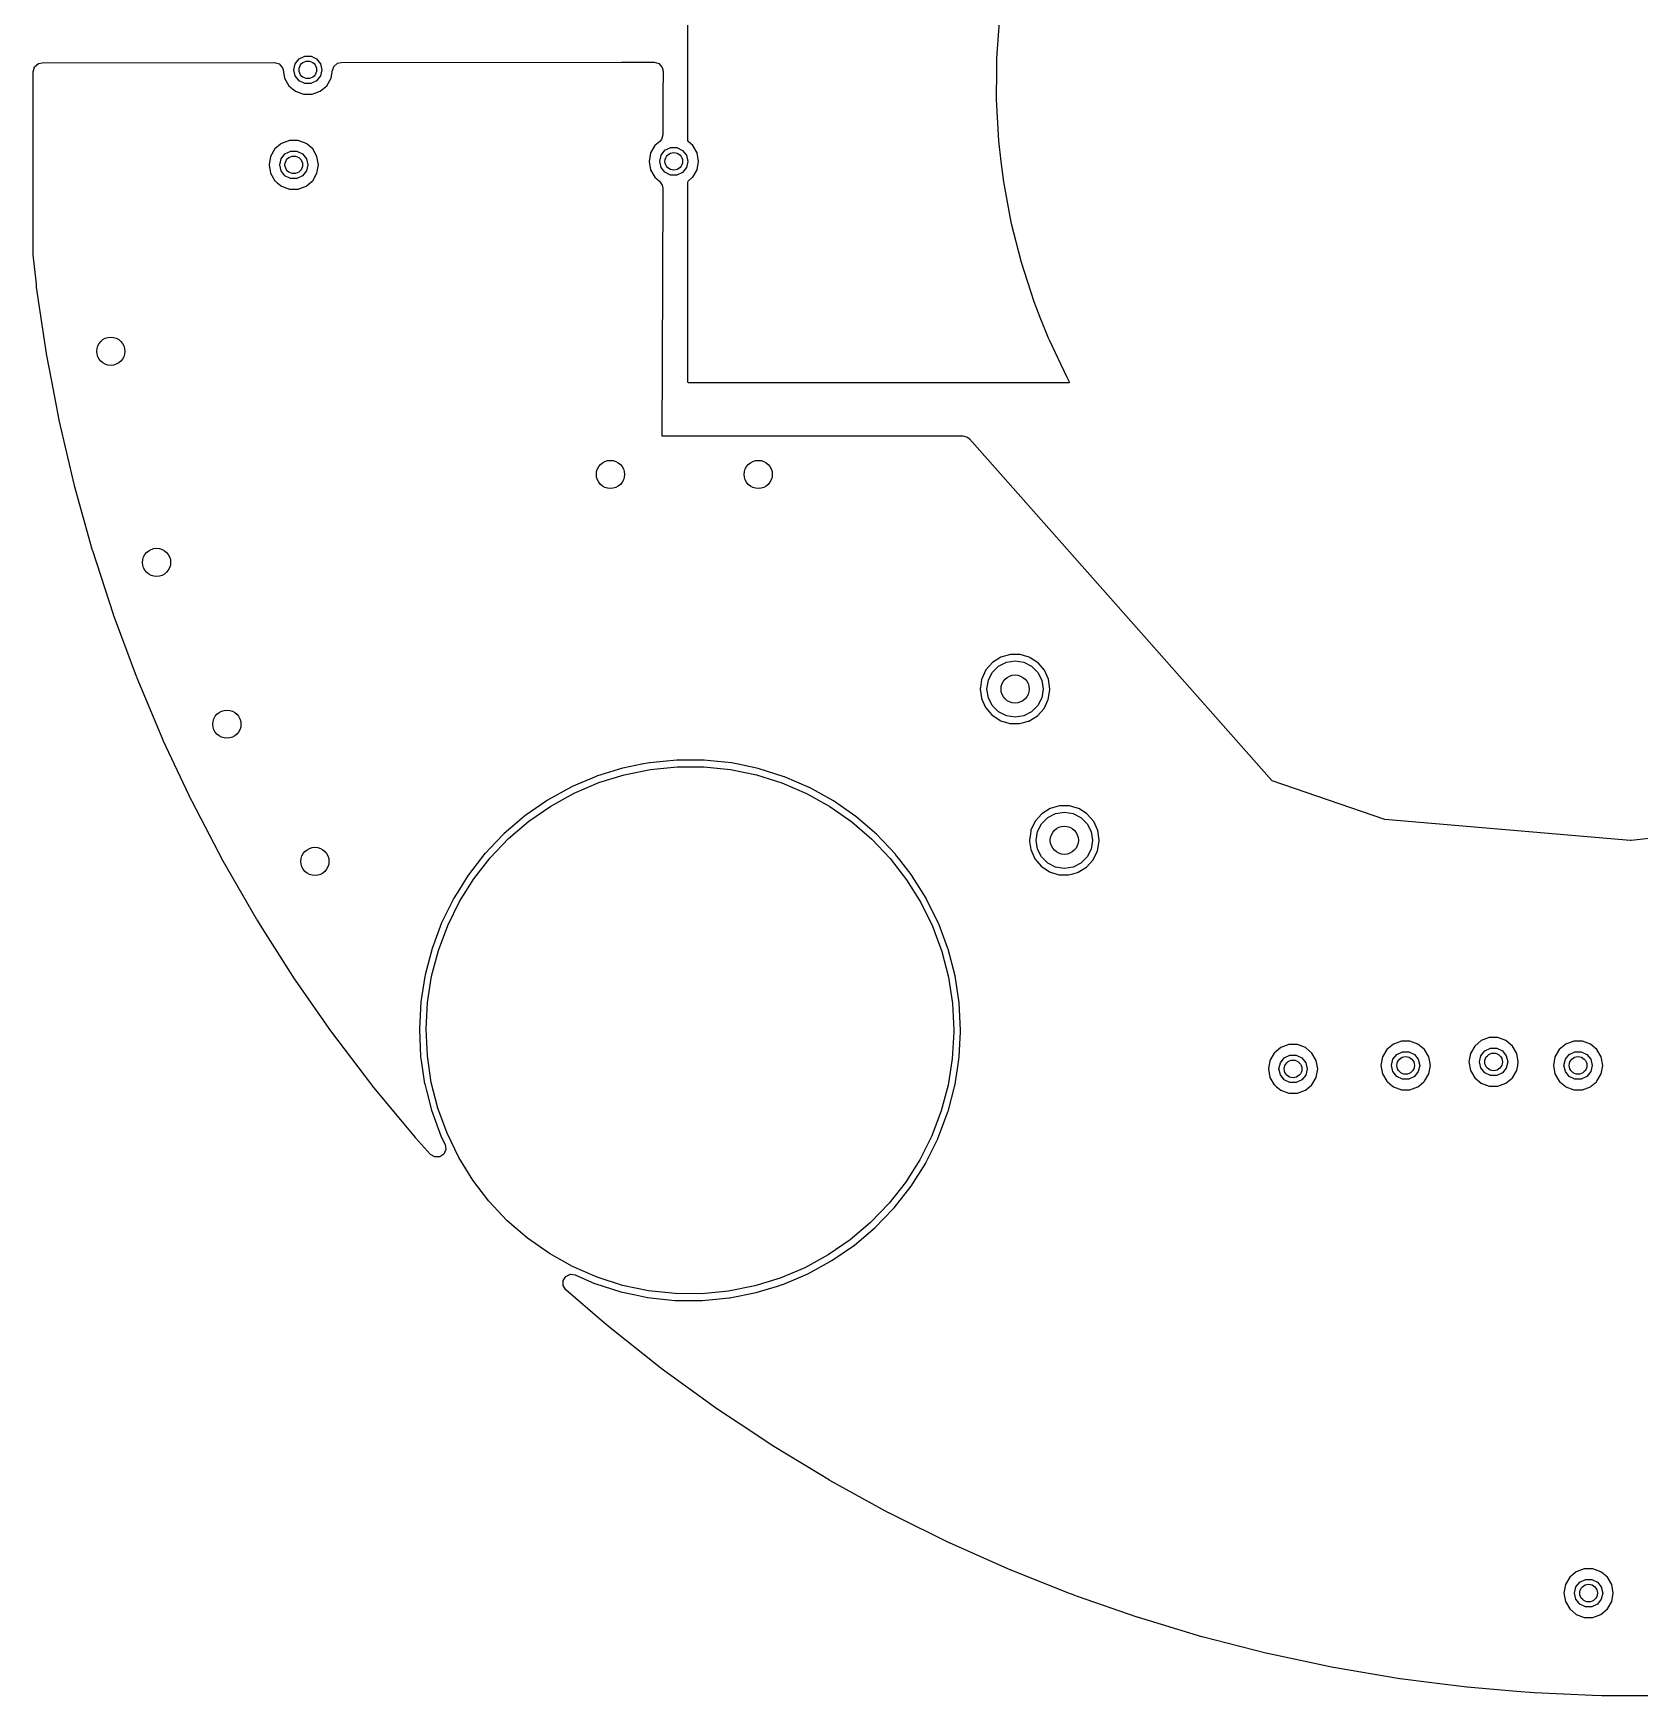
# Model space of a CAD drawing. Extents: x 115.8 to 161.6, y -138.2 to -92.4.
# Drawn here: x 115.9 to 138.73, y -138.16 to -114.53 of the extents above; entities that cross this region are included whole.
import ezdxf

# ---------------------------------------------------------------- set-up
doc = ezdxf.new("R2010")
doc.units = 0
doc.layers.add('BLACK', color=7, linetype='CONTINUOUS')

msp = doc.modelspace()

# ---------------------------------------------------------------- linework, layer by layer
at = {"layer": 'BLACK', "linetype": 'CONTINUOUS'}
for p, q in [((125.2, -116.061), (125.2, -112.162)), ((129.63, -114.299), (129.587, -114.884)), ((115.898, -115.076), (115.918, -115.008)), ((115.918, -115.008), (115.971, -114.961)), ((115.971, -114.961), (116.024, -114.95)), ((116.024, -114.95), (119.325, -114.946)), ((119.325, -114.946), (119.393, -114.966)), ((119.393, -114.966), (119.44, -115.02)), ((119.44, -115.02), (119.449, -115.051)), ((119.449, -115.051), (119.47, -115.17)), ((119.6, -115.05), (119.62, -114.963)), ((119.62, -115.136), (119.6, -115.05)), ((119.62, -114.963), (119.675, -114.893)), ((119.675, -114.893), (119.756, -114.855)), ((119.756, -114.855), (119.845, -114.855)), ((119.845, -114.855), (119.925, -114.894)), ((119.925, -114.894), (119.98, -114.963)), ((119.98, -114.963), (120, -115.05)), ((120, -115.051), (119.98, -115.137)), ((120, -115.05), (120, -115.051)), ((120.13, -115.17), (120.151, -115.05)), ((120.151, -115.05), (120.155, -115.051)), ((120.155, -115.051), (120.169, -115.003)), ((120.169, -115.003), (120.223, -114.957)), ((120.223, -114.957), (120.275, -114.945)), ((120.275, -114.945), (124.257, -114.941)), ((124.257, -114.941), (124.721, -114.941)), ((124.721, -114.941), (124.789, -114.961)), ((124.789, -114.961), (124.836, -115.014)), ((124.836, -115.014), (124.847, -115.067)), ((124.847, -115.067), (124.846, -115.395)), ((129.585, -115.048), (129.581, -115.471)), ((129.587, -114.884), (129.585, -115.048)), ((115.898, -117.668), (115.898, -115.076)), ((119.47, -115.17), (119.531, -115.276)), ((119.531, -115.276), (119.625, -115.354)), ((119.675, -115.206), (119.62, -115.136)), ((119.755, -115.245), (119.675, -115.206)), ((119.844, -115.245), (119.755, -115.245)), ((119.924, -115.207), (119.844, -115.245)), ((119.98, -115.137), (119.924, -115.207)), ((119.975, -115.354), (120.069, -115.276)), ((120.069, -115.276), (120.13, -115.17)), ((119.625, -115.354), (119.739, -115.395)), ((119.739, -115.395), (119.861, -115.395)), ((119.861, -115.395), (119.975, -115.354)), ((124.846, -115.395), (124.845, -115.971)), ((129.581, -115.471), (129.613, -116.057)), ((124.845, -115.971), (124.825, -116.039)), ((119.331, -116.174), (119.27, -116.28)), ((119.411, -116.107), (119.331, -116.174)), ((119.416, -116.103), (119.411, -116.107)), ((119.425, -116.096), (119.416, -116.103)), ((119.42, -116.313), (119.475, -116.243)), ((119.539, -116.054), (119.425, -116.096)), ((119.475, -116.243), (119.556, -116.205)), ((119.661, -116.054), (119.539, -116.054)), ((119.556, -116.205), (119.645, -116.205)), ((119.645, -116.205), (119.725, -116.244)), ((119.775, -116.096), (119.661, -116.054)), ((119.725, -116.244), (119.78, -116.313)), ((119.784, -116.103), (119.775, -116.096)), ((119.789, -116.107), (119.784, -116.103)), ((119.869, -116.174), (119.789, -116.107)), ((119.93, -116.28), (119.869, -116.174)), ((124.67, -116.23), (124.649, -116.35)), ((124.731, -116.124), (124.67, -116.23)), ((124.8, -116.067), (124.731, -116.124)), ((124.825, -116.039), (124.8, -116.067)), ((124.82, -116.263), (124.875, -116.193)), ((124.875, -116.193), (124.956, -116.155)), ((124.956, -116.155), (125.045, -116.155)), ((125.045, -116.155), (125.125, -116.194)), ((125.125, -116.194), (125.18, -116.263)), ((125.2, -116.062), (125.2, -116.061)), ((125.204, -116.07), (125.2, -116.062)), ((125.269, -116.124), (125.204, -116.07)), ((125.33, -116.23), (125.269, -116.124)), ((125.351, -116.35), (125.33, -116.23)), ((129.613, -116.057), (129.648, -116.351)), ((119.27, -116.28), (119.249, -116.4)), ((119.249, -116.4), (119.27, -116.52)), ((119.4, -116.4), (119.42, -116.313)), ((119.42, -116.486), (119.4, -116.4)), ((119.475, -116.556), (119.42, -116.486)), ((119.78, -116.487), (119.724, -116.557)), ((119.78, -116.313), (119.8, -116.4)), ((119.8, -116.401), (119.78, -116.487)), ((119.8, -116.4), (119.8, -116.401)), ((119.951, -116.4), (119.93, -116.28)), ((119.93, -116.52), (119.951, -116.4)), ((124.649, -116.35), (124.67, -116.47)), ((124.67, -116.47), (124.731, -116.576)), ((124.8, -116.35), (124.82, -116.263)), ((124.82, -116.436), (124.8, -116.35)), ((124.875, -116.506), (124.82, -116.436)), ((125.18, -116.437), (125.124, -116.507)), ((125.18, -116.263), (125.2, -116.35)), ((125.2, -116.351), (125.18, -116.437)), ((125.2, -116.35), (125.2, -116.351)), ((125.269, -116.576), (125.33, -116.47)), ((125.33, -116.47), (125.351, -116.35)), ((129.648, -116.351), (129.683, -116.639)), ((119.27, -116.52), (119.331, -116.626)), ((119.331, -116.626), (119.34, -116.633)), ((119.34, -116.633), (119.34, -116.633)), ((119.34, -116.633), (119.365, -116.654)), ((119.365, -116.654), (119.425, -116.704)), ((119.425, -116.704), (119.539, -116.745)), ((119.555, -116.595), (119.475, -116.556)), ((119.644, -116.595), (119.555, -116.595)), ((119.724, -116.557), (119.644, -116.595)), ((119.661, -116.745), (119.775, -116.704)), ((119.775, -116.704), (119.835, -116.654)), ((119.835, -116.654), (119.86, -116.633)), ((119.86, -116.633), (119.869, -116.626)), ((119.86, -116.633), (119.86, -116.633)), ((119.869, -116.626), (119.93, -116.52)), ((124.731, -116.576), (124.798, -116.631)), ((124.798, -116.631), (124.837, -116.69)), ((124.843, -116.728), (124.835, -119.224)), ((124.837, -116.69), (124.843, -116.728)), ((124.955, -116.545), (124.875, -116.506)), ((125.044, -116.545), (124.955, -116.545)), ((125.124, -116.507), (125.044, -116.545)), ((125.2, -116.639), (125.203, -116.63)), ((125.2, -119.488), (125.2, -116.639)), ((125.203, -116.63), (125.204, -116.63)), ((125.204, -116.63), (125.268, -116.576)), ((125.268, -116.576), (125.269, -116.576)), ((129.683, -116.639), (129.683, -116.639)), ((129.683, -116.639), (129.791, -117.216)), ((119.539, -116.745), (119.661, -116.745)), ((129.791, -117.216), (129.935, -117.785)), ((115.898, -117.681), (115.898, -117.668)), ((115.942, -118.093), (115.898, -117.681)), ((129.935, -117.785), (130.116, -118.343)), ((115.946, -118.132), (115.942, -118.093)), ((115.946, -118.138), (115.946, -118.132)), ((116.086, -119.081), (115.946, -118.138)), ((130.116, -118.343), (130.203, -118.563)), ((130.203, -118.563), (130.321, -118.859)), ((116.087, -119.086), (116.086, -119.081)), ((116.161, -119.474), (116.087, -119.086)), ((130.321, -118.859), (130.332, -118.888)), ((130.332, -118.888), (130.332, -118.888)), ((130.332, -118.888), (130.332, -118.888)), ((130.332, -118.888), (130.583, -119.418)), ((124.835, -119.224), (124.832, -120.25)), ((116.265, -120.023), (116.161, -119.474)), ((125.203, -119.497), (125.2, -119.488)), ((125.212, -119.5), (125.203, -119.497)), ((130.609, -119.5), (125.212, -119.5)), ((130.583, -119.418), (130.583, -119.418)), ((130.583, -119.418), (130.583, -119.418)), ((130.583, -119.418), (130.619, -119.483)), ((130.615, -119.499), (130.609, -119.5)), ((130.62, -119.492), (130.615, -119.499)), ((130.619, -119.483), (130.62, -119.492)), ((116.266, -120.029), (116.265, -120.023)), ((116.484, -120.957), (116.266, -120.029)), ((124.832, -120.25), (129.106, -120.25)), ((129.106, -120.25), (129.174, -120.27)), ((129.174, -120.27), (129.201, -120.293)), ((129.201, -120.293), (133.498, -125.15)), ((116.486, -120.962), (116.484, -120.957)), ((116.742, -121.881), (116.486, -120.962)), ((116.744, -121.886), (116.742, -121.881)), ((117.038, -122.793), (116.744, -121.886)), ((117.04, -122.798), (117.038, -122.793)), ((117.365, -123.672), (117.04, -122.798)), ((129.436, -123.578), (129.376, -123.705)), ((129.529, -123.473), (129.436, -123.578)), ((129.526, -123.615), (129.615, -123.526)), ((129.648, -123.398), (129.529, -123.473)), ((129.615, -123.526), (129.726, -123.47)), ((129.783, -123.359), (129.648, -123.398)), ((129.726, -123.47), (129.85, -123.45)), ((129.855, -123.359), (129.783, -123.359)), ((129.85, -123.45), (129.974, -123.47)), ((129.914, -123.36), (129.855, -123.359)), ((129.923, -123.36), (129.914, -123.36)), ((129.914, -123.36), (129.914, -123.36)), ((129.969, -123.374), (129.923, -123.36)), ((130.049, -123.398), (129.969, -123.374)), ((129.974, -123.47), (130.085, -123.526)), ((130.058, -123.4), (130.049, -123.398)), ((130.049, -123.398), (130.049, -123.398)), ((130.065, -123.405), (130.058, -123.4)), ((130.168, -123.472), (130.065, -123.405)), ((130.065, -123.405), (130.065, -123.405)), ((130.085, -123.526), (130.174, -123.615)), ((130.176, -123.477), (130.168, -123.472)), ((130.168, -123.472), (130.168, -123.472)), ((130.267, -123.583), (130.176, -123.477)), ((117.373, -123.692), (117.365, -123.672)), ((117.375, -123.697), (117.373, -123.692)), ((117.436, -123.844), (117.375, -123.697)), ((129.375, -123.714), (129.357, -123.827)), ((129.376, -123.705), (129.375, -123.714)), ((129.375, -123.714), (129.375, -123.714)), ((129.45, -123.85), (129.47, -123.726)), ((129.47, -123.726), (129.526, -123.615)), ((130.174, -123.615), (130.23, -123.726)), ((130.23, -123.726), (130.25, -123.85)), ((130.326, -123.711), (130.267, -123.583)), ((130.346, -123.85), (130.326, -123.711)), ((117.645, -124.342), (117.436, -123.844)), ((129.357, -123.827), (129.354, -123.844)), ((129.354, -123.844), (129.356, -123.853)), ((129.356, -123.853), (129.372, -123.974)), ((129.356, -123.853), (129.356, -123.853)), ((129.372, -123.974), (129.373, -123.983)), ((129.373, -123.983), (129.429, -124.112)), ((129.47, -123.974), (129.45, -123.85)), ((129.526, -124.085), (129.47, -123.974)), ((130.23, -123.974), (130.174, -124.085)), ((130.25, -123.85), (130.23, -123.974)), ((130.261, -124.127), (130.322, -124.001)), ((130.322, -124.001), (130.345, -123.862)), ((130.345, -123.862), (130.346, -123.85)), ((129.429, -124.112), (129.435, -124.119)), ((129.435, -124.119), (129.435, -124.119)), ((129.435, -124.119), (129.485, -124.178)), ((129.485, -124.178), (129.52, -124.219)), ((129.52, -124.219), (129.637, -124.297)), ((129.615, -124.174), (129.526, -124.085)), ((129.726, -124.23), (129.615, -124.174)), ((129.85, -124.25), (129.726, -124.23)), ((129.974, -124.23), (129.85, -124.25)), ((130.085, -124.174), (129.974, -124.23)), ((130.047, -124.305), (130.167, -124.231)), ((130.174, -124.085), (130.085, -124.174)), ((130.167, -124.231), (130.261, -124.127)), ((117.744, -124.577), (117.645, -124.342)), ((129.637, -124.297), (129.645, -124.3)), ((129.645, -124.3), (129.645, -124.3)), ((129.645, -124.3), (129.746, -124.331)), ((129.746, -124.331), (129.771, -124.339)), ((129.771, -124.339), (129.78, -124.339)), ((129.78, -124.339), (129.78, -124.339)), ((129.78, -124.339), (129.845, -124.341)), ((129.845, -124.341), (129.911, -124.342)), ((129.911, -124.342), (129.969, -124.326)), ((129.969, -124.326), (130.038, -124.307)), ((130.038, -124.307), (130.047, -124.305)), ((130.038, -124.307), (130.038, -124.307)), ((117.746, -124.581), (117.744, -124.577)), ((118.152, -125.444), (117.746, -124.581)), ((124.271, -124.976), (124.088, -125.033)), ((124.274, -124.975), (124.271, -124.976)), ((124.271, -124.976), (124.271, -124.976)), ((124.277, -124.975), (124.274, -124.975)), ((124.546, -124.92), (124.277, -124.975)), ((124.277, -124.975), (124.277, -124.975)), ((124.297, -125.068), (124.669, -124.992)), ((124.655, -124.898), (124.546, -124.92)), ((124.658, -124.897), (124.655, -124.898)), ((124.849, -124.878), (124.658, -124.897)), ((124.658, -124.897), (124.658, -124.897)), ((124.669, -124.992), (125.047, -124.954)), ((125.042, -124.859), (124.849, -124.878)), ((125.236, -124.859), (125.042, -124.859)), ((125.047, -124.954), (125.426, -124.955)), ((125.428, -124.86), (125.236, -124.859)), ((125.426, -124.955), (125.804, -124.994)), ((125.431, -124.86), (125.428, -124.86)), ((125.428, -124.86), (125.428, -124.86)), ((125.434, -124.86), (125.431, -124.86)), ((125.52, -124.869), (125.434, -124.86)), ((125.434, -124.86), (125.434, -124.86)), ((125.818, -124.9), (125.52, -124.869)), ((125.804, -124.994), (126.175, -125.071)), ((125.821, -124.9), (125.818, -124.9)), ((125.915, -124.92), (125.821, -124.9)), ((125.821, -124.9), (125.821, -124.9)), ((126.199, -124.979), (125.915, -124.92)), ((126.57, -125.096), (126.199, -124.979)), ((123.899, -125.092), (123.547, -125.242)), ((123.586, -125.33), (123.935, -125.181)), ((123.902, -125.091), (123.899, -125.092)), ((124.088, -125.033), (123.902, -125.091)), ((123.935, -125.181), (124.297, -125.068)), ((126.175, -125.071), (126.537, -125.185)), ((126.537, -125.185), (126.886, -125.335)), ((126.573, -125.097), (126.57, -125.096)), ((126.925, -125.248), (126.573, -125.097)), ((126.573, -125.097), (126.573, -125.097)), ((133.498, -125.15), (135.098, -125.7)), ((118.155, -125.449), (118.152, -125.444)), ((118.597, -126.295), (118.155, -125.449)), ((123.185, -125.444), (122.884, -125.653)), ((123.201, -125.434), (123.185, -125.444)), ((123.204, -125.432), (123.201, -125.434)), ((123.201, -125.434), (123.201, -125.434)), ((123.534, -125.25), (123.204, -125.432)), ((123.254, -125.513), (123.586, -125.33)), ((123.541, -125.245), (123.534, -125.25)), ((123.544, -125.244), (123.541, -125.245)), ((123.541, -125.245), (123.541, -125.245)), ((123.547, -125.242), (123.544, -125.244)), ((123.547, -125.242), (123.547, -125.242)), ((126.886, -125.335), (127.217, -125.52)), ((126.928, -125.25), (126.925, -125.248)), ((126.925, -125.248), (126.925, -125.248)), ((127.268, -125.439), (126.928, -125.25)), ((127.587, -125.662), (127.268, -125.439)), ((122.881, -125.655), (122.781, -125.741)), ((122.884, -125.653), (122.881, -125.655)), ((122.881, -125.655), (122.881, -125.655)), ((122.942, -125.729), (123.254, -125.513)), ((127.217, -125.52), (127.528, -125.737)), ((127.589, -125.664), (127.587, -125.662)), ((127.879, -125.913), (127.589, -125.664)), ((127.589, -125.664), (127.589, -125.664)), ((130.229, -125.623), (130.136, -125.728)), ((130.226, -125.765), (130.315, -125.676)), ((130.348, -125.548), (130.229, -125.623)), ((130.315, -125.676), (130.426, -125.62)), ((130.483, -125.509), (130.348, -125.548)), ((130.426, -125.62), (130.55, -125.6)), ((130.555, -125.509), (130.483, -125.509)), ((130.55, -125.6), (130.674, -125.62)), ((130.614, -125.51), (130.555, -125.509)), ((130.623, -125.51), (130.614, -125.51)), ((130.614, -125.51), (130.614, -125.51)), ((130.669, -125.524), (130.623, -125.51)), ((130.749, -125.548), (130.669, -125.524)), ((130.674, -125.62), (130.785, -125.676)), ((130.758, -125.55), (130.749, -125.548)), ((130.749, -125.548), (130.749, -125.548)), ((130.765, -125.555), (130.758, -125.55)), ((130.868, -125.622), (130.765, -125.555)), ((130.765, -125.555), (130.765, -125.555)), ((130.785, -125.676), (130.874, -125.765)), ((130.876, -125.627), (130.868, -125.622)), ((130.868, -125.622), (130.868, -125.622)), ((130.967, -125.733), (130.876, -125.627)), ((135.098, -125.7), (135.105, -125.701)), ((135.105, -125.701), (135.105, -125.701)), ((135.105, -125.701), (138.592, -125.999)), ((138.604, -125.999), (141.295, -125.7)), ((122.586, -125.908), (122.471, -126.028)), ((122.588, -125.906), (122.586, -125.908)), ((122.586, -125.908), (122.586, -125.908)), ((122.781, -125.741), (122.588, -125.906)), ((122.653, -125.975), (122.942, -125.729)), ((127.528, -125.737), (127.816, -125.984)), ((127.882, -125.915), (127.879, -125.913)), ((127.884, -125.918), (127.882, -125.915)), ((127.957, -125.994), (127.884, -125.918)), ((127.884, -125.918), (127.884, -125.918)), ((130.067, -125.913), (130.054, -125.994)), ((130.075, -125.864), (130.067, -125.913)), ((130.076, -125.855), (130.075, -125.864)), ((130.075, -125.864), (130.075, -125.864)), ((130.136, -125.728), (130.076, -125.855)), ((130.15, -126), (130.17, -125.876)), ((130.17, -125.876), (130.226, -125.765)), ((130.874, -125.765), (130.93, -125.876)), ((130.93, -125.876), (130.95, -126)), ((131.026, -125.861), (130.967, -125.733)), ((131.046, -126), (131.026, -125.861)), ((122.471, -126.028), (122.319, -126.187)), ((122.391, -126.25), (122.653, -125.975)), ((127.816, -125.984), (128.077, -126.26)), ((127.978, -126.017), (127.957, -125.994)), ((128.15, -126.197), (127.978, -126.017)), ((130.054, -125.994), (130.056, -126.003)), ((130.056, -126.003), (130.057, -126.017)), ((130.056, -126.003), (130.056, -126.003)), ((130.057, -126.017), (130.073, -126.133)), ((130.073, -126.133), (130.129, -126.262)), ((130.17, -126.124), (130.15, -126)), ((130.226, -126.235), (130.17, -126.124)), ((130.93, -126.124), (130.874, -126.235)), ((130.95, -126), (130.93, -126.124)), ((130.961, -126.277), (131.022, -126.151)), ((131.022, -126.151), (131.045, -126.012)), ((131.045, -126.012), (131.046, -126)), ((138.592, -125.999), (138.598, -126)), ((138.598, -126), (138.604, -125.999)), ((138.604, -125.999), (138.604, -125.999)), ((118.599, -126.299), (118.597, -126.295)), ((119.076, -127.125), (118.599, -126.299)), ((122.317, -126.19), (122.084, -126.489)), ((122.158, -126.549), (122.391, -126.25)), ((122.319, -126.187), (122.317, -126.19)), ((122.317, -126.19), (122.317, -126.19)), ((128.077, -126.26), (128.309, -126.56)), ((128.152, -126.2), (128.15, -126.197)), ((128.211, -126.277), (128.152, -126.2)), ((128.152, -126.2), (128.152, -126.2)), ((128.388, -126.505), (128.211, -126.277)), ((130.129, -126.262), (130.135, -126.269)), ((130.135, -126.269), (130.135, -126.269)), ((130.135, -126.269), (130.161, -126.299)), ((130.161, -126.299), (130.22, -126.369)), ((130.22, -126.369), (130.337, -126.447)), ((130.315, -126.324), (130.226, -126.235)), ((130.426, -126.38), (130.315, -126.324)), ((130.55, -126.4), (130.426, -126.38)), ((130.674, -126.38), (130.55, -126.4)), ((130.785, -126.324), (130.674, -126.38)), ((130.747, -126.455), (130.867, -126.381)), ((130.874, -126.235), (130.785, -126.324)), ((130.867, -126.381), (130.961, -126.277)), ((122.078, -126.497), (121.949, -126.704)), ((121.956, -126.871), (122.158, -126.549)), ((122.08, -126.494), (122.078, -126.497)), ((122.078, -126.497), (122.078, -126.497)), ((122.084, -126.489), (122.08, -126.494)), ((128.309, -126.56), (128.51, -126.882)), ((128.389, -126.508), (128.388, -126.505)), ((128.586, -126.824), (128.389, -126.508)), ((130.337, -126.447), (130.471, -126.489)), ((130.471, -126.489), (130.48, -126.489)), ((130.48, -126.489), (130.48, -126.489)), ((130.48, -126.489), (130.545, -126.491)), ((130.545, -126.491), (130.611, -126.492)), ((130.611, -126.492), (130.669, -126.476)), ((130.669, -126.476), (130.738, -126.457)), ((130.738, -126.457), (130.747, -126.455)), ((130.738, -126.457), (130.738, -126.457)), ((121.873, -126.824), (121.701, -127.173)), ((121.788, -127.211), (121.956, -126.871)), ((121.949, -126.704), (121.873, -126.824)), ((128.51, -126.882), (128.677, -127.223)), ((128.593, -126.836), (128.586, -126.824)), ((128.764, -127.185), (128.593, -126.836)), ((119.079, -127.13), (119.076, -127.125)), ((119.233, -127.372), (119.079, -127.13)), ((121.701, -127.173), (121.565, -127.537)), ((121.655, -127.566), (121.788, -127.211)), ((128.677, -127.223), (128.808, -127.579)), ((128.766, -127.188), (128.764, -127.185)), ((128.896, -127.54), (128.766, -127.188)), ((128.766, -127.188), (128.766, -127.188)), ((119.587, -127.93), (119.233, -127.372)), ((121.565, -127.537), (121.466, -127.914)), ((121.559, -127.933), (121.655, -127.566)), ((128.808, -127.579), (128.903, -127.946)), ((128.899, -127.55), (128.896, -127.54)), ((128.997, -127.927), (128.899, -127.55)), ((119.59, -127.935), (119.587, -127.93)), ((119.593, -127.94), (119.59, -127.935)), ((120.137, -128.723), (119.593, -127.94)), ((121.462, -127.937), (121.406, -128.298)), ((121.465, -127.917), (121.462, -127.937)), ((121.466, -127.914), (121.465, -127.917)), ((121.465, -127.917), (121.465, -127.917)), ((121.5, -128.308), (121.559, -127.933)), ((128.903, -127.946), (128.961, -128.321)), ((129.056, -128.311), (128.997, -127.927)), ((121.406, -128.298), (121.385, -128.687)), ((121.48, -128.687), (121.5, -128.308)), ((128.961, -128.321), (128.98, -128.7)), ((129.075, -128.7), (129.056, -128.311)), ((120.14, -128.727), (120.137, -128.723)), ((120.694, -129.457), (120.14, -128.727)), ((121.385, -128.687), (121.385, -128.69)), ((121.385, -128.69), (121.397, -128.946)), ((121.498, -129.066), (121.48, -128.687)), ((128.98, -128.726), (128.958, -129.105)), ((128.98, -128.7), (128.98, -128.726)), ((129.071, -128.808), (129.075, -128.727)), ((129.075, -128.727), (129.075, -128.7)), ((121.397, -128.946), (121.403, -129.075)), ((129.055, -129.078), (129.071, -128.808)), ((133.625, -128.946), (133.531, -129.024)), ((133.739, -128.904), (133.625, -128.946)), ((133.861, -128.904), (133.739, -128.904)), ((133.975, -128.946), (133.861, -128.904)), ((134.069, -129.024), (133.975, -128.946)), ((135.131, -128.974), (135.07, -129.08)), ((135.225, -128.896), (135.131, -128.974)), ((135.339, -128.855), (135.225, -128.896)), ((135.275, -129.043), (135.356, -129.005)), ((135.461, -128.855), (135.339, -128.855)), ((135.356, -129.005), (135.445, -129.005)), ((135.445, -129.005), (135.525, -129.044)), ((135.575, -128.896), (135.461, -128.855)), ((135.669, -128.974), (135.575, -128.896)), ((135.73, -129.08), (135.669, -128.974)), ((136.381, -128.924), (136.32, -129.03)), ((136.475, -128.846), (136.381, -128.924)), ((136.47, -129.063), (136.525, -128.993)), ((136.589, -128.804), (136.475, -128.846)), ((136.525, -128.993), (136.606, -128.955)), ((136.711, -128.804), (136.589, -128.804)), ((136.606, -128.955), (136.695, -128.955)), ((136.695, -128.955), (136.775, -128.994)), ((136.825, -128.846), (136.711, -128.804)), ((136.775, -128.994), (136.83, -129.063)), ((136.919, -128.924), (136.825, -128.846)), ((136.98, -129.03), (136.919, -128.924)), ((137.581, -128.974), (137.52, -129.08)), ((137.675, -128.896), (137.581, -128.974)), ((137.789, -128.855), (137.675, -128.896)), ((137.725, -129.043), (137.806, -129.005)), ((137.911, -128.855), (137.789, -128.855)), ((137.806, -129.005), (137.895, -129.005)), ((137.895, -129.005), (137.975, -129.044)), ((138.025, -128.896), (137.911, -128.855)), ((138.119, -128.974), (138.025, -128.896)), ((138.18, -129.08), (138.119, -128.974)), ((121.403, -129.075), (121.403, -129.078)), ((121.403, -129.078), (121.403, -129.078)), ((121.403, -129.078), (121.416, -129.161)), ((121.416, -129.161), (121.46, -129.46)), ((121.554, -129.441), (121.498, -129.066)), ((128.958, -129.105), (128.898, -129.48)), ((128.992, -129.495), (129.031, -129.25)), ((129.031, -129.25), (129.052, -129.118)), ((129.052, -129.118), (129.053, -129.115)), ((129.053, -129.115), (129.055, -129.078)), ((133.47, -129.13), (133.449, -129.25)), ((133.449, -129.25), (133.47, -129.37)), ((133.531, -129.024), (133.47, -129.13)), ((133.6, -129.25), (133.62, -129.163)), ((133.62, -129.336), (133.6, -129.25)), ((133.62, -129.163), (133.675, -129.093)), ((133.675, -129.093), (133.756, -129.055)), ((133.756, -129.055), (133.845, -129.055)), ((133.845, -129.055), (133.925, -129.094)), ((133.925, -129.094), (133.98, -129.163)), ((133.98, -129.163), (134, -129.25)), ((134, -129.251), (133.98, -129.337)), ((134, -129.25), (134, -129.251)), ((134.13, -129.13), (134.069, -129.024)), ((134.142, -129.2), (134.13, -129.13)), ((134.13, -129.37), (134.151, -129.25)), ((134.151, -129.25), (134.142, -129.2)), ((135.07, -129.08), (135.049, -129.2)), ((135.049, -129.2), (135.07, -129.32)), ((135.2, -129.2), (135.22, -129.113)), ((135.22, -129.286), (135.2, -129.2)), ((135.22, -129.113), (135.275, -129.043)), ((135.525, -129.044), (135.58, -129.113)), ((135.58, -129.113), (135.6, -129.2)), ((135.6, -129.201), (135.58, -129.287)), ((135.6, -129.2), (135.6, -129.201)), ((135.742, -129.15), (135.73, -129.08)), ((135.73, -129.32), (135.751, -129.2)), ((135.751, -129.2), (135.742, -129.15)), ((136.32, -129.03), (136.299, -129.15)), ((136.299, -129.15), (136.32, -129.27)), ((136.45, -129.15), (136.47, -129.063)), ((136.47, -129.236), (136.45, -129.15)), ((136.525, -129.306), (136.47, -129.236)), ((136.83, -129.237), (136.774, -129.307)), ((136.83, -129.063), (136.85, -129.15)), ((136.85, -129.151), (136.83, -129.237)), ((136.85, -129.15), (136.85, -129.151)), ((137.001, -129.15), (136.98, -129.03)), ((136.98, -129.27), (136.992, -129.2)), ((136.992, -129.2), (137.001, -129.15)), ((137.52, -129.08), (137.499, -129.2)), ((137.499, -129.2), (137.52, -129.32)), ((137.65, -129.2), (137.67, -129.113)), ((137.67, -129.286), (137.65, -129.2)), ((137.67, -129.113), (137.725, -129.043)), ((137.975, -129.044), (138.03, -129.113)), ((138.03, -129.113), (138.05, -129.2)), ((138.05, -129.201), (138.03, -129.287)), ((138.05, -129.2), (138.05, -129.201)), ((138.201, -129.2), (138.18, -129.08)), ((138.18, -129.32), (138.201, -129.2)), ((120.717, -129.487), (120.694, -129.457)), ((120.72, -129.491), (120.717, -129.487)), ((121.46, -129.46), (121.461, -129.463)), ((121.461, -129.463), (121.461, -129.463)), ((121.461, -129.463), (121.485, -129.558)), ((121.648, -129.809), (121.554, -129.441)), ((128.898, -129.48), (128.8, -129.846)), ((133.47, -129.37), (133.531, -129.476)), ((133.531, -129.476), (133.54, -129.483)), ((133.54, -129.483), (133.54, -129.483)), ((133.54, -129.483), (133.565, -129.504)), ((133.675, -129.406), (133.62, -129.336)), ((133.755, -129.445), (133.675, -129.406)), ((133.844, -129.445), (133.755, -129.445)), ((133.924, -129.407), (133.844, -129.445)), ((133.98, -129.337), (133.924, -129.407)), ((134.035, -129.504), (134.06, -129.483)), ((134.06, -129.483), (134.069, -129.476)), ((134.06, -129.483), (134.06, -129.483)), ((134.069, -129.476), (134.13, -129.37)), ((135.07, -129.32), (135.131, -129.426)), ((135.131, -129.426), (135.14, -129.433)), ((135.14, -129.433), (135.14, -129.433)), ((135.14, -129.433), (135.21, -129.492)), ((135.275, -129.356), (135.22, -129.286)), ((135.355, -129.395), (135.275, -129.356)), ((135.444, -129.395), (135.355, -129.395)), ((135.524, -129.357), (135.444, -129.395)), ((135.58, -129.287), (135.524, -129.357)), ((135.59, -129.492), (135.66, -129.433)), ((135.66, -129.433), (135.669, -129.426)), ((135.66, -129.433), (135.66, -129.433)), ((135.669, -129.426), (135.73, -129.32)), ((136.32, -129.27), (136.381, -129.376)), ((136.381, -129.376), (136.475, -129.454)), ((136.475, -129.454), (136.589, -129.495)), ((136.605, -129.345), (136.525, -129.306)), ((136.694, -129.345), (136.605, -129.345)), ((136.774, -129.307), (136.694, -129.345)), ((136.711, -129.495), (136.825, -129.454)), ((136.825, -129.454), (136.919, -129.376)), ((136.919, -129.376), (136.98, -129.27)), ((137.52, -129.32), (137.581, -129.426)), ((137.581, -129.426), (137.59, -129.433)), ((137.59, -129.433), (137.59, -129.433)), ((137.59, -129.433), (137.66, -129.492)), ((137.725, -129.356), (137.67, -129.286)), ((137.805, -129.395), (137.725, -129.356)), ((137.894, -129.395), (137.805, -129.395)), ((137.974, -129.357), (137.894, -129.395)), ((138.03, -129.287), (137.974, -129.357)), ((138.04, -129.492), (138.11, -129.433)), ((138.11, -129.433), (138.119, -129.426)), ((138.11, -129.433), (138.11, -129.433)), ((138.119, -129.426), (138.18, -129.32)), ((121.328, -130.226), (120.72, -129.491)), ((121.485, -129.558), (121.556, -129.837)), ((128.902, -129.834), (128.991, -129.503)), ((128.991, -129.5), (128.992, -129.495)), ((128.991, -129.503), (128.991, -129.5)), ((133.565, -129.504), (133.625, -129.554)), ((133.625, -129.554), (133.739, -129.595)), ((133.739, -129.595), (133.861, -129.595)), ((133.861, -129.595), (133.975, -129.554)), ((133.975, -129.554), (134.035, -129.504)), ((135.21, -129.492), (135.225, -129.504)), ((135.225, -129.504), (135.339, -129.546)), ((135.339, -129.546), (135.461, -129.546)), ((135.461, -129.546), (135.575, -129.504)), ((135.575, -129.504), (135.59, -129.492)), ((136.589, -129.495), (136.711, -129.495)), ((137.66, -129.492), (137.675, -129.504)), ((137.675, -129.504), (137.789, -129.546)), ((137.789, -129.546), (137.911, -129.546)), ((137.911, -129.546), (138.025, -129.504)), ((138.025, -129.504), (138.04, -129.492)), ((121.556, -129.837), (121.69, -130.203)), ((121.778, -130.165), (121.648, -129.809)), ((128.8, -129.846), (128.666, -130.201)), ((128.754, -130.24), (128.891, -129.876)), ((128.891, -129.876), (128.902, -129.834)), ((121.944, -130.507), (121.778, -130.165)), ((121.332, -130.23), (121.328, -130.226)), ((121.542, -130.464), (121.332, -130.23)), ((121.69, -130.203), (121.692, -130.205)), ((121.692, -130.205), (121.749, -130.324)), ((121.761, -130.394), (121.733, -130.46)), ((121.749, -130.324), (121.761, -130.394)), ((128.666, -130.201), (128.497, -130.541)), ((128.582, -130.585), (128.752, -130.242)), ((128.752, -130.242), (128.754, -130.24)), ((121.603, -130.501), (121.542, -130.464)), ((121.674, -130.499), (121.603, -130.501)), ((121.733, -130.46), (121.674, -130.499)), ((122.143, -130.829), (121.944, -130.507)), ((128.497, -130.541), (128.294, -130.862)), ((128.372, -130.917), (128.58, -130.588)), ((128.58, -130.588), (128.582, -130.585)), ((128.582, -130.585), (128.582, -130.585)), ((122.374, -131.13), (122.143, -130.829)), ((128.294, -130.862), (128.06, -131.16)), ((122.634, -131.407), (122.374, -131.13)), ((128.132, -131.223), (128.372, -130.917)), ((128.06, -131.16), (127.797, -131.434)), ((127.975, -131.387), (128.132, -131.223)), ((122.921, -131.655), (122.634, -131.407)), ((127.797, -131.434), (127.508, -131.679)), ((127.568, -131.753), (127.86, -131.505)), ((127.86, -131.505), (127.862, -131.503)), ((127.86, -131.505), (127.86, -131.505)), ((127.862, -131.503), (127.865, -131.501)), ((127.865, -131.501), (127.975, -131.387)), ((127.865, -131.501), (127.865, -131.501)), ((123.232, -131.873), (122.921, -131.655)), ((127.508, -131.679), (127.195, -131.894)), ((127.245, -131.975), (127.566, -131.755)), ((127.566, -131.755), (127.568, -131.753)), ((123.563, -132.059), (123.232, -131.873)), ((123.911, -132.21), (123.563, -132.059)), ((126.862, -132.076), (126.513, -132.224)), ((127.195, -131.894), (126.862, -132.076)), ((126.906, -132.161), (127.053, -132.08)), ((127.053, -132.08), (127.245, -131.975)), ((123.427, -132.259), (123.466, -132.199)), ((123.427, -132.33), (123.427, -132.259)), ((123.466, -132.199), (123.53, -132.169)), ((123.53, -132.169), (123.599, -132.178)), ((123.599, -132.178), (123.874, -132.298)), ((123.874, -132.298), (123.874, -132.298)), ((123.874, -132.298), (123.877, -132.3)), ((123.877, -132.3), (124.248, -132.418)), ((124.272, -132.326), (123.911, -132.21)), ((126.513, -132.224), (126.15, -132.335)), ((126.472, -132.336), (126.542, -132.314)), ((126.542, -132.314), (126.542, -132.314)), ((126.542, -132.314), (126.545, -132.314)), ((126.545, -132.314), (126.548, -132.312)), ((126.548, -132.312), (126.771, -132.218)), ((126.548, -132.312), (126.548, -132.312)), ((126.771, -132.218), (126.904, -132.162)), ((126.904, -132.162), (126.906, -132.161)), ((126.906, -132.161), (126.906, -132.161)), ((123.466, -132.389), (123.427, -132.33)), ((123.982, -132.834), (123.466, -132.389)), ((124.248, -132.418), (124.454, -132.461)), ((124.643, -132.404), (124.272, -132.326)), ((124.454, -132.461), (124.625, -132.497)), ((124.625, -132.497), (124.625, -132.497)), ((124.625, -132.497), (124.628, -132.498)), ((124.628, -132.498), (125.015, -132.539)), ((125.021, -132.444), (124.643, -132.404)), ((125.015, -132.539), (125.018, -132.539)), ((125.018, -132.539), (125.018, -132.539)), ((125.018, -132.539), (125.195, -132.54)), ((125.4, -132.446), (125.021, -132.444)), ((125.195, -132.54), (125.404, -132.541)), ((125.778, -132.41), (125.4, -132.446)), ((125.404, -132.541), (125.551, -132.527)), ((125.551, -132.527), (125.789, -132.504)), ((126.15, -132.335), (125.778, -132.41)), ((125.789, -132.504), (125.789, -132.504)), ((125.789, -132.504), (125.792, -132.504)), ((125.792, -132.504), (125.795, -132.504)), ((125.795, -132.504), (126.17, -132.429)), ((125.795, -132.504), (125.795, -132.504)), ((126.17, -132.429), (126.173, -132.428)), ((126.17, -132.429), (126.17, -132.429)), ((126.173, -132.428), (126.472, -132.336)), ((124.066, -132.908), (123.982, -132.834)), ((124.07, -132.911), (124.066, -132.908)), ((124.818, -133.503), (124.07, -132.911)), ((124.822, -133.507), (124.818, -133.503)), ((125.594, -134.067), (124.822, -133.507)), ((125.598, -134.07), (125.594, -134.067)), ((125.944, -134.3), (125.598, -134.07)), ((126.393, -134.598), (125.944, -134.3)), ((126.397, -134.601), (126.393, -134.598)), ((127.056, -135), (126.397, -134.601)), ((127.213, -135.095), (127.056, -135)), ((127.218, -135.098), (127.213, -135.095)), ((128.053, -135.557), (127.218, -135.098)), ((128.058, -135.56), (128.053, -135.557)), ((128.139, -135.6), (128.058, -135.56)), ((128.912, -135.984), (128.139, -135.6)), ((128.917, -135.986), (128.912, -135.984)), ((129.789, -136.374), (128.917, -135.986)), ((129.794, -136.376), (129.789, -136.374)), ((130.611, -136.7), (129.794, -136.376)), ((137.731, -136.474), (137.67, -136.58)), ((137.825, -136.396), (137.731, -136.474)), ((137.82, -136.613), (137.875, -136.543)), ((137.939, -136.355), (137.825, -136.396)), ((137.875, -136.543), (137.956, -136.505)), ((138.061, -136.355), (137.939, -136.355)), ((137.956, -136.505), (138.045, -136.505)), ((138.045, -136.505), (138.125, -136.544)), ((138.175, -136.396), (138.061, -136.355)), ((138.125, -136.544), (138.18, -136.613)), ((138.269, -136.474), (138.175, -136.396)), ((138.33, -136.58), (138.269, -136.474)), ((130.68, -136.727), (130.611, -136.7)), ((130.685, -136.729), (130.68, -136.727)), ((130.739, -136.748), (130.685, -136.729)), ((131.586, -137.043), (130.739, -136.748)), ((137.67, -136.58), (137.649, -136.7)), ((137.649, -136.7), (137.67, -136.82)), ((137.8, -136.7), (137.82, -136.613)), ((137.82, -136.786), (137.8, -136.7)), ((137.875, -136.856), (137.82, -136.786)), ((138.18, -136.787), (138.124, -136.857)), ((138.18, -136.613), (138.2, -136.7)), ((138.2, -136.701), (138.18, -136.787)), ((138.2, -136.7), (138.2, -136.701)), ((138.351, -136.7), (138.33, -136.58)), ((138.33, -136.82), (138.351, -136.7)), ((131.591, -137.044), (131.586, -137.043)), ((132.504, -137.32), (131.591, -137.044)), ((137.67, -136.82), (137.731, -136.926)), ((137.731, -136.926), (137.825, -137.004)), ((137.825, -137.004), (137.939, -137.046)), ((137.955, -136.895), (137.875, -136.856)), ((137.939, -137.046), (138.061, -137.046)), ((138.044, -136.895), (137.955, -136.895)), ((138.124, -136.857), (138.044, -136.895)), ((138.061, -137.046), (138.175, -137.004)), ((138.175, -137.004), (138.269, -136.926)), ((138.269, -136.926), (138.33, -136.82)), ((132.509, -137.322), (132.504, -137.32)), ((133.433, -137.559), (132.509, -137.322)), ((133.438, -137.56), (133.433, -137.559)), ((133.905, -137.659), (133.438, -137.56)), ((134.371, -137.758), (133.905, -137.659)), ((134.377, -137.759), (134.371, -137.758)), ((135.317, -137.918), (134.377, -137.759)), ((135.322, -137.919), (135.317, -137.918)), ((135.773, -137.976), (135.322, -137.919)), ((136.269, -138.039), (135.773, -137.976)), ((136.274, -138.039), (136.269, -138.039)), ((136.976, -138.098), (136.274, -138.039)), ((137.224, -138.119), (136.976, -138.098)), ((137.23, -138.119), (137.224, -138.119)), ((138.057, -138.154), (137.23, -138.119)), ((138.183, -138.159), (138.057, -138.154)), ((138.188, -138.159), (138.183, -138.159)), ((139.142, -138.159), (138.188, -138.159))]:
    msp.add_line(p, q, dxfattribs=at)
at = {"layer": 'BLACK'}
for centre, radius in [((119.8, -115.05), 0.125), ((125, -116.35), 0.125), ((119.6, -116.4), 0.125), ((117, -119.05), 0.2), ((124.1, -120.8), 0.2), ((126.2, -120.8), 0.2), ((117.65, -122.05), 0.2), ((129.85, -123.85), 0.2), ((118.65, -124.35), 0.2), ((130.55, -126), 0.2), ((119.9, -126.3), 0.2), ((133.8, -129.25), 0.125), ((135.4, -129.2), 0.125), ((136.65, -129.15), 0.125), ((137.85, -129.2), 0.125), ((138, -136.7), 0.125)]:
    msp.add_circle(centre, radius, dxfattribs=at)

doc.saveas('drawing.dxf')
